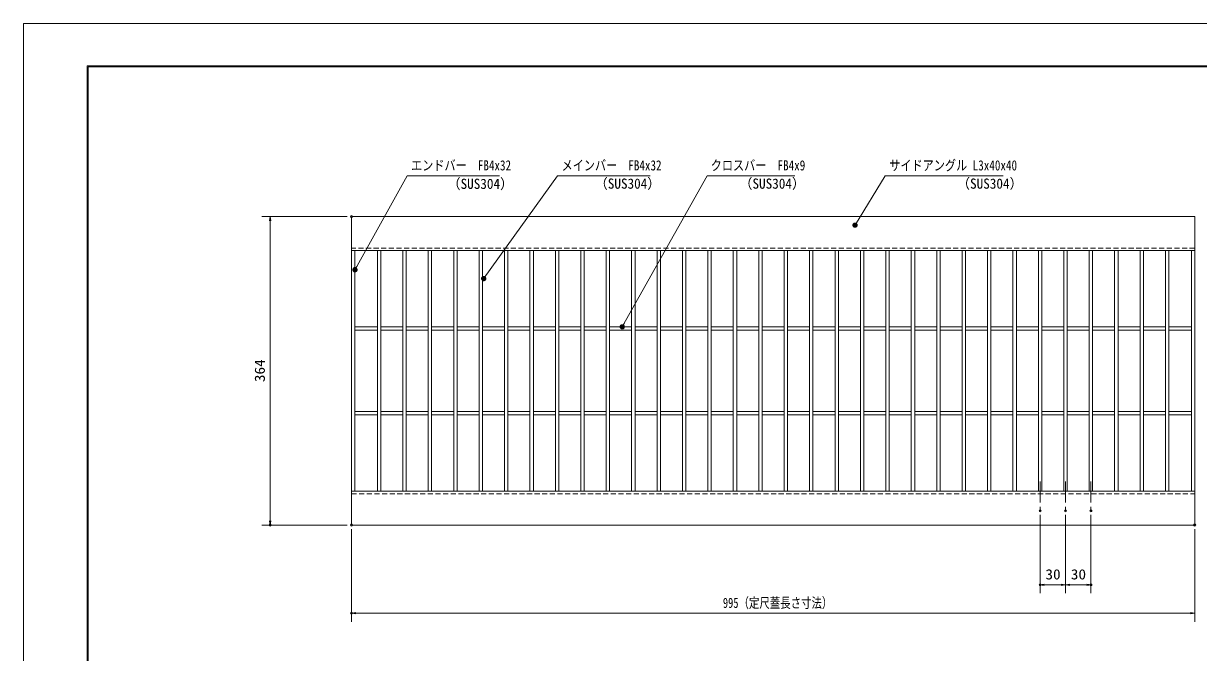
# Model space of a CAD drawing. Units: millimetres, scale not verified. Extents: x -1050 to 1050, y -742 to 742.
# Drawn here: x -1050 to 337, y 0 to 742 of the extents above; entities that cross this region are included whole.
import ezdxf
from ezdxf.enums import TextEntityAlignment as Align

# ---------------------------------------------------------------- set-up
doc = ezdxf.new("R2010")
doc.units = ezdxf.units.MM
doc.header["$LTSCALE"] = 5
doc.header["$PDMODE"] = 32
doc.header["$PDSIZE"] = 2.5
doc.linetypes.add('CHAIN1', pattern=[8, 5, -1, 1, -1])
doc.linetypes.add('DASHED1', pattern=[1.8, 1.2, -0.6])
for name, color, linetype, lineweight in [('0-0_7-図\u3000枠', 4, 'Continuous', 9), ('0-1_寸法注釈', 2, 'Continuous', 9), ('0-2_蓋', 5, 'Continuous', 9), ('0-3_0', 5, 'Continuous', 9), ('0-4_DEFPOINTS', 134, 'Continuous', 9), ('0-5_中心線', 6, 'CHAIN1', 9), ('0-6_破線', 4, 'DASHED1', 9)]:
    doc.layers.add(name, color=color, linetype=linetype, lineweight=lineweight)
doc.styles.add('ＭＳ ゴシック', font='')
doc.styles.get('ＭＳ ゴシック').set_extended_font_data('MS Gothic')

# ---------------------------------------------------------------- blocks, each defined once
blk = doc.blocks.new('_OPEN')
at = {"layer": '0-3_0', "color": 2}
blk.add_line((0, 0), (-5, 0), dxfattribs=at)
blk.add_lwpolyline([(-5, 0.833), (0, 0), (-5, -0.833)], dxfattribs=at)
blk = doc.blocks.new('_Dot')
at = {"layer": '0-3_0'}
for p, q in [((-2.5, 0), (-5, 0)), ((2.445, 0.5), (-2.445, 0.5)), ((1.997, 1.5), (-1.997, 1.5)), ((2.289, -0.995), (-2.289, -0.995)), ((1.499, -1.995), (-1.499, -1.995))]:
    blk.add_line(p, q, dxfattribs=at)
for points in [[(2.5, 0), (2.48, 0.313), (2.421, 0.622), (2.324, 0.92), (2.191, 1.204), (2.023, 1.469), (1.822, 1.711), (1.594, 1.926), (1.34, 2.111), (1.064, 2.262), (0.773, 2.378), (0.468, 2.456), (0.157, 2.495), (-0.157, 2.495), (-0.468, 2.456), (-0.773, 2.378), (-1.064, 2.262), (-1.34, 2.111), (-1.594, 1.926), (-1.822, 1.711), (-2.023, 1.469), (-2.191, 1.204), (-2.324, 0.92), (-2.421, 0.622), (-2.48, 0.313), (-2.5, 0), (0, 0)], [(-2.5, 0), (-2.48, -0.313), (-2.421, -0.622), (-2.324, -0.92), (-2.191, -1.204), (-2.023, -1.469), (-1.822, -1.711), (-1.594, -1.926), (-1.34, -2.111), (-1.064, -2.262), (-0.773, -2.378), (-0.468, -2.456), (-0.157, -2.495), (0.157, -2.495), (0.468, -2.456), (0.773, -2.378), (1.064, -2.262), (1.34, -2.111), (1.594, -1.926), (1.822, -1.711), (2.023, -1.469), (2.191, -1.204), (2.324, -0.92), (2.421, -0.622), (2.48, -0.313), (2.5, 0), (0, 0)]]:
    blk.add_lwpolyline(points, close=True, dxfattribs=at)

msp = doc.modelspace()

# ---------------------------------------------------------------- linework, layer by layer
at = {"layer": '0-0_7-図\u3000枠'}
for p, q in [((-975, -692.5), (-975, 692.5)), ((-973.75, -691.25), (-973.75, 691.25)), ((-973.75, 691.25), (998.75, 691.25))]:
    msp.add_line(p, q, dxfattribs=at)
msp.add_lwpolyline([(-975, 692.5), (1000, 692.5), (1000, -692.5)], dxfattribs=at)
at = {"layer": '0-1_寸法注釈'}
for p, q in [((-667.864, 514.475), (-768.891, 514.475)), ((-758.891, 509.475), (-758.891, 155.475)), ((149.636, 162.328), (149.636, 69.975)), ((179.636, 162.328), (179.636, 69.975)), ((179.636, 162.328), (179.636, 69.975)), ((209.636, 162.328), (209.636, 69.975)), ((-667.864, 150.475), (-768.891, 150.475)), ((-662.864, 145.475), (-662.864, 36.344)), ((332.136, 145.475), (332.136, 36.344)), ((174.636, 79.975), (154.636, 79.975)), ((184.636, 79.975), (204.636, 79.975)), ((327.136, 46.344), (-657.864, 46.344))]:
    msp.add_line(p, q, dxfattribs=at)
for points in [[(-488.121, 562.749), (-597.345, 562.749), (-658.373, 452.733)], [(-310.561, 562.749), (-419.785, 562.749), (-506.299, 442.19)], [(-139.927, 562.749), (-243.134, 562.749), (-342.952, 385.344)], [(106.197, 562.749), (-33.113, 562.749), (-68.163, 505.322)]]:
    msp.add_lwpolyline(points, dxfattribs=at)
at = {"layer": '0-2_蓋'}
for p, q in [((-662.864, 150.475), (-662.864, 514.475)), ((332.136, 514.475), (-662.864, 514.475)), ((332.136, 150.475), (332.136, 514.475)), ((332.136, 474.475), (-662.864, 474.475)), ((-658.864, 190.475), (-658.864, 474.475)), ((-632.364, 474.475), (-632.364, 190.475)), ((-628.364, 474.475), (-628.364, 190.475)), ((-602.364, 474.475), (-602.364, 190.475)), ((-598.364, 474.475), (-598.364, 190.475)), ((-572.364, 474.475), (-572.364, 190.475)), ((-568.364, 474.475), (-568.364, 190.475)), ((-542.364, 474.475), (-542.364, 190.475)), ((-538.364, 474.475), (-538.364, 190.475)), ((-512.364, 474.475), (-512.364, 190.475)), ((-508.364, 474.475), (-508.364, 190.475)), ((-482.364, 474.475), (-482.364, 190.475)), ((-478.364, 474.475), (-478.364, 190.475)), ((-452.364, 474.475), (-452.364, 190.475)), ((-448.364, 474.475), (-448.364, 190.475)), ((-422.364, 474.475), (-422.364, 190.475)), ((-418.364, 474.475), (-418.364, 190.475)), ((-392.364, 474.475), (-392.364, 190.475)), ((-388.364, 474.475), (-388.364, 190.475)), ((-362.364, 474.475), (-362.364, 190.475)), ((-358.364, 474.475), (-358.364, 190.475)), ((-332.364, 474.475), (-332.364, 190.475)), ((-328.364, 474.475), (-328.364, 190.475)), ((-302.364, 474.475), (-302.364, 190.475)), ((-298.364, 474.475), (-298.364, 190.475)), ((-272.364, 474.475), (-272.364, 190.475)), ((-268.364, 474.475), (-268.364, 190.475)), ((-242.364, 474.475), (-242.364, 190.475)), ((-238.364, 474.475), (-238.364, 190.475)), ((-212.364, 474.475), (-212.364, 190.475)), ((-208.364, 474.475), (-208.364, 190.475)), ((-182.364, 474.475), (-182.364, 190.475)), ((-178.364, 474.475), (-178.364, 190.475)), ((-152.364, 474.475), (-152.364, 190.475)), ((-148.364, 474.475), (-148.364, 190.475)), ((-122.364, 474.475), (-122.364, 190.475)), ((-118.364, 474.475), (-118.364, 190.475)), ((-92.364, 474.475), (-92.364, 190.475)), ((-88.364, 474.475), (-88.364, 190.475)), ((-62.364, 474.475), (-62.364, 190.475)), ((-58.364, 474.475), (-58.364, 190.475)), ((-32.364, 474.475), (-32.364, 190.475)), ((-28.364, 474.475), (-28.364, 190.475)), ((-2.364, 474.475), (-2.364, 190.475)), ((1.636, 474.475), (1.636, 190.475)), ((27.636, 474.475), (27.636, 190.475)), ((31.636, 474.475), (31.636, 190.475)), ((57.636, 474.475), (57.636, 190.475)), ((61.636, 474.475), (61.636, 190.475)), ((87.636, 474.475), (87.636, 190.475)), ((91.636, 474.475), (91.636, 190.475)), ((117.636, 474.475), (117.636, 190.475)), ((121.636, 474.475), (121.636, 190.475)), ((147.636, 474.475), (147.636, 190.475)), ((151.636, 474.475), (151.636, 190.475)), ((177.636, 474.475), (177.636, 190.475)), ((181.636, 474.475), (181.636, 190.475)), ((207.636, 474.475), (207.636, 190.475)), ((211.636, 474.475), (211.636, 190.475)), ((237.636, 474.475), (237.636, 190.475)), ((241.636, 474.475), (241.636, 190.475)), ((267.636, 474.475), (267.636, 190.475)), ((271.636, 474.475), (271.636, 190.475)), ((297.636, 474.475), (297.636, 190.475)), ((301.636, 474.475), (301.636, 190.475)), ((328.136, 190.475), (328.136, 474.475)), ((-632.364, 384.475), (-658.864, 384.475)), ((-632.364, 380.475), (-658.864, 380.475)), ((-602.364, 384.475), (-628.364, 384.475)), ((-602.364, 380.475), (-628.364, 380.475)), ((-572.364, 384.475), (-598.364, 384.475)), ((-572.364, 380.475), (-598.364, 380.475)), ((-542.364, 384.475), (-568.364, 384.475)), ((-542.364, 380.475), (-568.364, 380.475)), ((-512.364, 384.475), (-538.364, 384.475)), ((-512.364, 380.475), (-538.364, 380.475)), ((-482.364, 384.475), (-508.364, 384.475)), ((-482.364, 380.475), (-508.364, 380.475)), ((-452.364, 384.475), (-478.364, 384.475)), ((-452.364, 380.475), (-478.364, 380.475)), ((-422.364, 384.475), (-448.364, 384.475)), ((-422.364, 380.475), (-448.364, 380.475)), ((-392.364, 384.475), (-418.364, 384.475)), ((-392.364, 380.475), (-418.364, 380.475)), ((-362.364, 384.475), (-388.364, 384.475)), ((-362.364, 380.475), (-388.364, 380.475)), ((-332.364, 384.475), (-358.364, 384.475)), ((-332.364, 380.475), (-358.364, 380.475)), ((-302.364, 384.475), (-328.364, 384.475)), ((-302.364, 380.475), (-328.364, 380.475)), ((-272.364, 384.475), (-298.364, 384.475)), ((-272.364, 380.475), (-298.364, 380.475)), ((-242.364, 384.475), (-268.364, 384.475)), ((-242.364, 380.475), (-268.364, 380.475)), ((-212.364, 384.475), (-238.364, 384.475)), ((-212.364, 380.475), (-238.364, 380.475)), ((-182.364, 384.475), (-208.364, 384.475)), ((-182.364, 380.475), (-208.364, 380.475)), ((-152.364, 384.475), (-178.364, 384.475)), ((-152.364, 380.475), (-178.364, 380.475)), ((-122.364, 384.475), (-148.364, 384.475)), ((-122.364, 380.475), (-148.364, 380.475)), ((-92.364, 384.475), (-118.364, 384.475)), ((-92.364, 380.475), (-118.364, 380.475)), ((-62.364, 384.475), (-88.364, 384.475)), ((-62.364, 380.475), (-88.364, 380.475)), ((-32.364, 384.475), (-58.364, 384.475)), ((-32.364, 380.475), (-58.364, 380.475)), ((-2.364, 384.475), (-28.364, 384.475)), ((-2.364, 380.475), (-28.364, 380.475)), ((27.636, 384.475), (1.636, 384.475)), ((27.636, 380.475), (1.636, 380.475)), ((57.636, 384.475), (31.636, 384.475)), ((57.636, 380.475), (31.636, 380.475)), ((87.636, 384.475), (61.636, 384.475)), ((87.636, 380.475), (61.636, 380.475)), ((117.636, 384.475), (91.636, 384.475)), ((117.636, 380.475), (91.636, 380.475)), ((147.636, 384.475), (121.636, 384.475)), ((147.636, 380.475), (121.636, 380.475)), ((177.636, 384.475), (151.636, 384.475)), ((177.636, 380.475), (151.636, 380.475)), ((207.636, 384.475), (181.636, 384.475)), ((207.636, 380.475), (181.636, 380.475)), ((237.636, 384.475), (211.636, 384.475)), ((237.636, 380.475), (211.636, 380.475)), ((267.636, 384.475), (241.636, 384.475)), ((267.636, 380.475), (241.636, 380.475)), ((297.636, 384.475), (271.636, 384.475)), ((297.636, 380.475), (271.636, 380.475)), ((328.136, 384.475), (301.636, 384.475)), ((328.136, 380.475), (301.636, 380.475)), ((-632.364, 284.475), (-658.864, 284.475)), ((-632.364, 280.475), (-658.864, 280.475)), ((-602.364, 284.475), (-628.364, 284.475)), ((-602.364, 280.475), (-628.364, 280.475)), ((-572.364, 284.475), (-598.364, 284.475)), ((-572.364, 280.475), (-598.364, 280.475)), ((-542.364, 284.475), (-568.364, 284.475)), ((-542.364, 280.475), (-568.364, 280.475)), ((-512.364, 284.475), (-538.364, 284.475)), ((-512.364, 280.475), (-538.364, 280.475)), ((-482.364, 284.475), (-508.364, 284.475)), ((-482.364, 280.475), (-508.364, 280.475)), ((-452.364, 284.475), (-478.364, 284.475)), ((-452.364, 280.475), (-478.364, 280.475)), ((-422.364, 284.475), (-448.364, 284.475)), ((-422.364, 280.475), (-448.364, 280.475)), ((-392.364, 284.475), (-418.364, 284.475)), ((-392.364, 280.475), (-418.364, 280.475)), ((-362.364, 284.475), (-388.364, 284.475)), ((-362.364, 280.475), (-388.364, 280.475)), ((-332.364, 284.475), (-358.364, 284.475)), ((-332.364, 280.475), (-358.364, 280.475)), ((-302.364, 284.475), (-328.364, 284.475)), ((-302.364, 280.475), (-328.364, 280.475)), ((-272.364, 284.475), (-298.364, 284.475)), ((-272.364, 280.475), (-298.364, 280.475)), ((-242.364, 284.475), (-268.364, 284.475)), ((-242.364, 280.475), (-268.364, 280.475)), ((-212.364, 284.475), (-238.364, 284.475)), ((-212.364, 280.475), (-238.364, 280.475)), ((-182.364, 284.475), (-208.364, 284.475)), ((-182.364, 280.475), (-208.364, 280.475)), ((-152.364, 284.475), (-178.364, 284.475)), ((-152.364, 280.475), (-178.364, 280.475)), ((-122.364, 284.475), (-148.364, 284.475)), ((-122.364, 280.475), (-148.364, 280.475)), ((-92.364, 284.475), (-118.364, 284.475)), ((-92.364, 280.475), (-118.364, 280.475)), ((-62.364, 284.475), (-88.364, 284.475)), ((-62.364, 280.475), (-88.364, 280.475)), ((-32.364, 284.475), (-58.364, 284.475)), ((-32.364, 280.475), (-58.364, 280.475)), ((-2.364, 284.475), (-28.364, 284.475)), ((-2.364, 280.475), (-28.364, 280.475)), ((27.636, 284.475), (1.636, 284.475)), ((27.636, 280.475), (1.636, 280.475)), ((57.636, 284.475), (31.636, 284.475)), ((57.636, 280.475), (31.636, 280.475)), ((87.636, 284.475), (61.636, 284.475)), ((87.636, 280.475), (61.636, 280.475)), ((117.636, 284.475), (91.636, 284.475)), ((117.636, 280.475), (91.636, 280.475)), ((147.636, 284.475), (121.636, 284.475)), ((147.636, 280.475), (121.636, 280.475)), ((177.636, 284.475), (151.636, 284.475)), ((177.636, 280.475), (151.636, 280.475)), ((207.636, 284.475), (181.636, 284.475)), ((207.636, 280.475), (181.636, 280.475)), ((237.636, 284.475), (211.636, 284.475)), ((237.636, 280.475), (211.636, 280.475)), ((267.636, 284.475), (241.636, 284.475)), ((267.636, 280.475), (241.636, 280.475)), ((297.636, 284.475), (271.636, 284.475)), ((297.636, 280.475), (271.636, 280.475)), ((328.136, 284.475), (301.636, 284.475)), ((328.136, 280.475), (301.636, 280.475)), ((-662.864, 190.475), (332.136, 190.475)), ((-662.864, 150.475), (332.136, 150.475))]:
    msp.add_line(p, q, dxfattribs=at)
at = {"layer": '0-4_DEFPOINTS'}
msp.add_lwpolyline([(-1050, -742.5), (-1050, 742.5), (1050, 742.5), (1050, -742.5)], close=True, dxfattribs=at)
for p in [(-662.864, 514.475), (149.636, 167.328), (179.636, 167.328), (209.636, 167.328), (-758.891, 150.475), (-662.864, 150.475), (332.136, 150.475), (149.636, 79.975), (209.636, 79.975), (-662.864, 46.344)]:
    msp.add_point(p, dxfattribs=at)
at = {"layer": '0-5_中心線'}
for p, q in [((149.636, 201.969), (149.636, 167.328)), ((179.636, 201.969), (179.636, 167.328)), ((209.636, 201.969), (209.636, 167.328))]:
    msp.add_line(p, q, dxfattribs=at)
at = {"layer": '0-6_破線'}
for p, q in [((332.136, 477.475), (-662.864, 477.475)), ((-662.864, 187.475), (332.136, 187.475))]:
    msp.add_line(p, q, dxfattribs=at)

# ---------------------------------------------------------------- block references
at = {"layer": '0-1_寸法注釈'}
for name, p, rotation in [('_OPEN', (-758.891, 514.475), 90), ('_Dot', (-68.694, 504.475), 237.88131), ('_Dot', (-658.864, 451.862), 240.58548), ('_Dot', (-506.887, 441.381), 234.02382), ('_Dot', (-343.446, 384.475), 240.39084), ('_OPEN', (-758.891, 150.475), 270), ('_OPEN', (149.636, 79.975), 180), ('_OPEN', (179.636, 79.975), 180), ('_OPEN', (-662.864, 46.344), 180)]:
    msp.add_blockref(name, p, dxfattribs=dict(at, rotation=rotation))
for p in [(179.636, 79.975), (209.636, 79.975), (332.136, 46.344)]:
    msp.add_blockref('_OPEN', p, dxfattribs=at)

# ---------------------------------------------------------------- texts
at = {"layer": '0-1_寸法注釈', "color": 7, "style": 'ＭＳ ゴシック'}
for s, height, width, p in [('エンドバー\u3000FB4x32', 12.02, 0.8, (-592.568, 565.436)), ('メインバー\u3000FB4x32', 12.02, 0.8, (-415.007, 565.436)), ('クロスバー\u3000FB4x9', 12.03, 0.8, (-238.968, 565.436)), ('サイドアングル L3x40x40', 12.03, 0.8, (-28.335, 565.436)), ('（SUS304）', 12.02, 0.95, (-549.82, 543.644)), ('（SUS304）', 12.02, 0.95, (-376.077, 543.881)), ('（SUS304）', 12.02, 0.95, (-205.364, 543.881)), ('（SUS304）', 12.02, 0.95, (51.418, 543.881)), ('30', 12.02, 1.1, (155.903, 82.662)), ('30', 12.02, 1.1, (185.903, 82.662)), ('995（定尺蓋長さ寸法）', 12.03, 0.75, (-224.663, 49.031))]:
    msp.add_text(s, height=height, dxfattribs=dict(at, width=width)).set_placement(p, align=Align.BOTTOM_LEFT)
at = {"layer": '0-1_寸法注釈', "color": 7, "style": 'ＭＳ ゴシック', "width": 1.1}
msp.add_text('364', height=12.02, rotation=90, dxfattribs=at).set_placement((-761.578, 319.157), align=Align.BOTTOM_LEFT)

doc.saveas('drawing.dxf')
